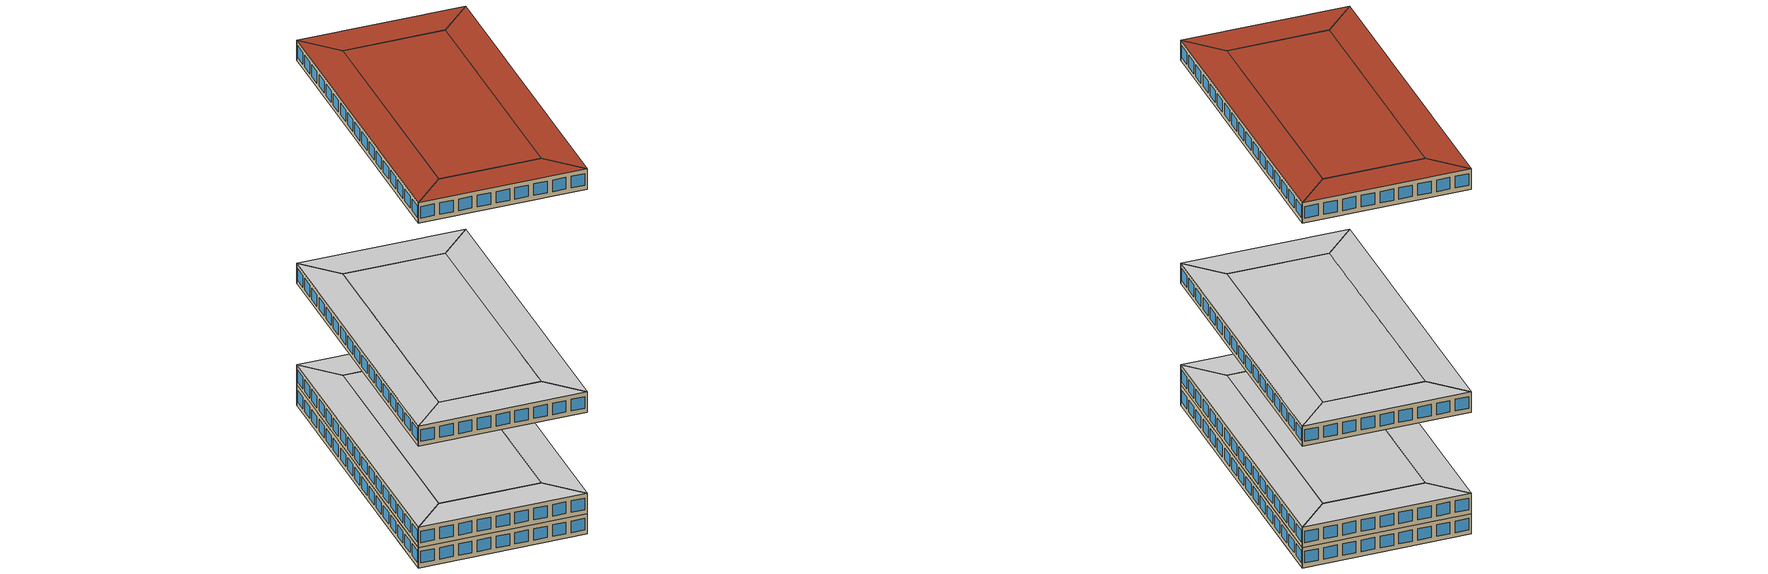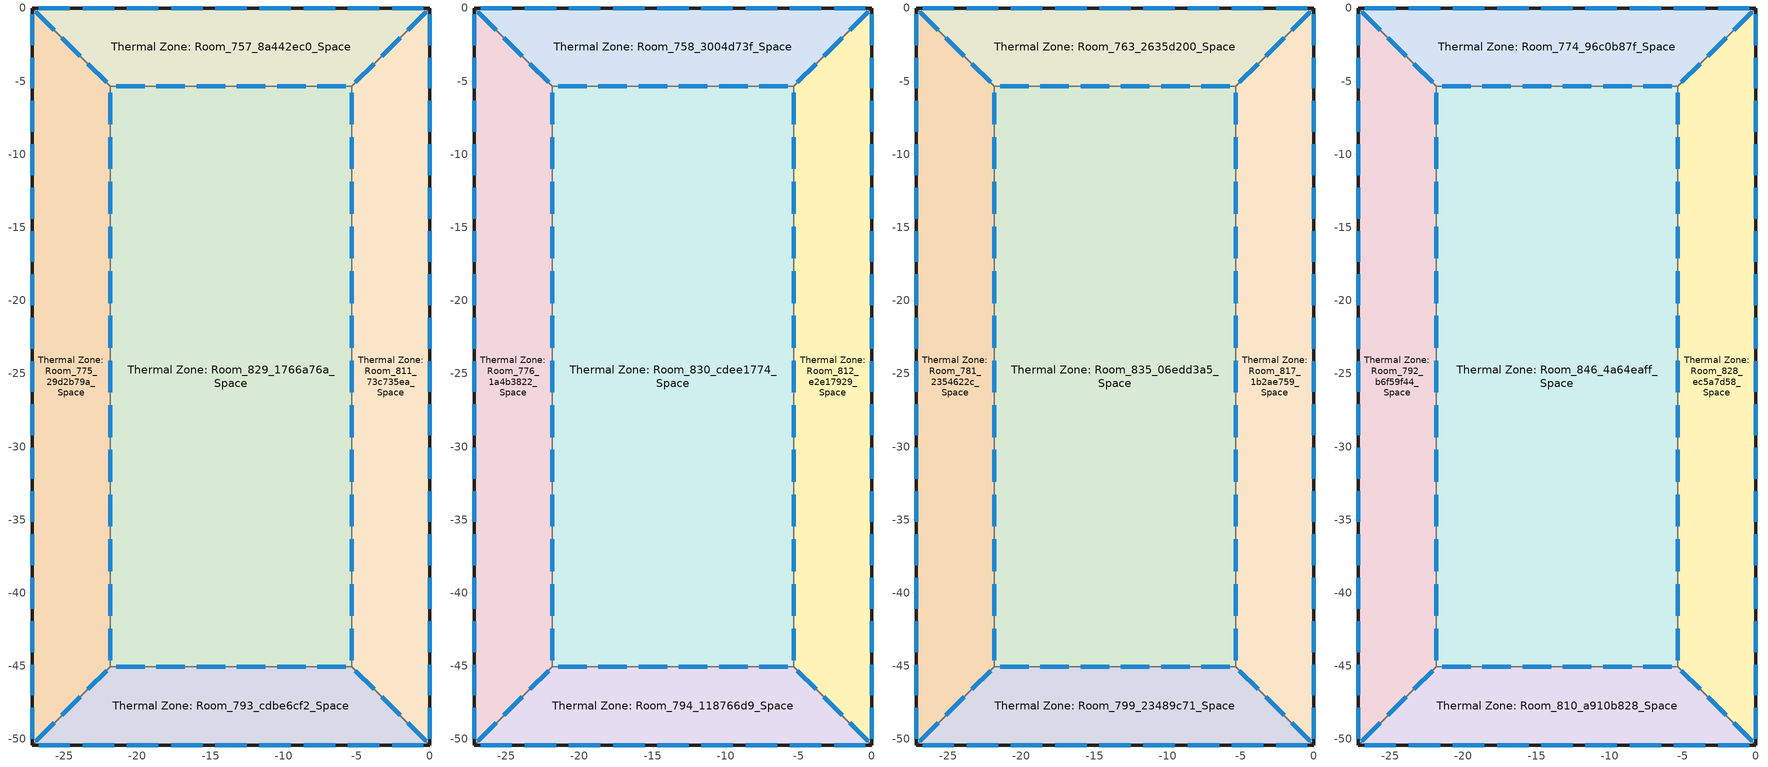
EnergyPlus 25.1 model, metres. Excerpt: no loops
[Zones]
Thermal Zone: Room_757_8a442ec0_Space
 floor ground (ExtSlabCarpet 4in ClimateZone 1-8): -27.2,0 0,0 -5.34,-5.34 -21.86,-5.34 z0
 wall outside (AQ_Office_2024_Office  Wall 1945 1980 6A): 0,0 -27.2,0 z0:3.56
 wall to Thermal Zone: Room_829_1766a76a_Space (Interior Wall): -21.86,-5.34 -5.34,-5.34 z0:3.56
 wall to Thermal Zone: Room_811_73c735ea_Space (Interior Wall): -5.34,-5.34 0,0 z0:3.56
 wall to Thermal Zone: Room_775_29d2b79a_Space (Interior Wall): -27.2,0 -21.86,-5.34 z0:3.56
 window inside (Interior Window): -21.46,-5.34 -19.5,-5.34 / -18.71,-5.34 -16.75,-5.34 / -15.95,-5.34 -14,-5.34 / -13.2,-5.34 -11.24,-5.34 / -10.45,-5.34 -8.49,-5.34 / -7.7,-5.34 -5.74,-5.34 / -5.08,-5.08 -3.82,-3.82 / -3.3,-3.3 -2.04,-2.04 / -1.52,-1.52 -0.26,-0.26 / -26.94,-0.26 -25.67,-1.52 / -25.16,-2.04 -23.89,-3.3 / -23.38,-3.82 -22.11,-5.08 z0.8:2.8
 window (New Glazing): -0.44,0 -2.59,0 / -3.46,0 -5.61,0 / -6.48,0 -8.63,0 / -9.5,0 -11.65,0 / -12.52,0 -14.67,0 / -15.55,0 -17.7,0 / -18.57,0 -20.72,0 / -21.59,0 -23.74,0 / -24.61,0 -26.76,0 z0.8:2.8
Thermal Zone: Room_775_29d2b79a_Space
 floor ground (ExtSlabCarpet 4in ClimateZone 1-8): -27.2,0 -21.86,-5.34 -21.86,-45.07 -27.2,-50.41 z0
 wall outside (AQ_Office_2024_Office  Wall 1945 1980 6A): -27.2,0 -27.2,-50.41 z0:3.56
 wall to Thermal Zone: Room_829_1766a76a_Space (Interior Wall): -21.86,-45.07 -21.86,-5.34 z0:3.56
 wall to Thermal Zone: Room_793_cdbe6cf2_Space (Interior Wall): -27.2,-50.41 -21.86,-45.07 z0:3.56
 window inside (Interior Window): -21.86,-44.62 -21.86,-42.45 / -21.86,-41.57 -21.86,-39.4 / -21.86,-14.07 -21.86,-11.89 / -21.86,-11.01 -21.86,-8.84 / -21.86,-7.96 -21.86,-5.78 / -21.86,-38.51 -21.86,-36.34 / -21.86,-35.46 -21.86,-33.28 / -21.86,-32.4 -21.86,-30.23 / -21.86,-29.35 -21.86,-27.17 / -21.86,-26.29 -21.86,-24.12 / -21.86,-23.23 -21.86,-21.06 / -21.86,-20.18 -21.86,-18.01 / -21.86,-17.12 -21.86,-14.95 / -26.94,-50.15 -25.67,-48.88 / -25.16,-48.37 -23.89,-47.1 / -23.38,-46.59 -22.11,-45.32 z0.8:2.8
 window (New Glazing): -27.2,-0.43 -27.2,-2.54 / -27.2,-3.39 -27.2,-5.5 / -27.2,-30.08 -27.2,-32.19 / -27.2,-33.04 -27.2,-35.15 / -27.2,-36.01 -27.2,-38.12 / -27.2,-38.97 -27.2,-41.08 / -27.2,-41.94 -27.2,-44.05 / -27.2,-44.91 -27.2,-47.01 / -27.2,-47.87 -27.2,-49.98 / -27.2,-6.36 -27.2,-8.47 / -27.2,-9.32 -27.2,-11.43 / -27.2,-12.29 -27.2,-14.4 / -27.2,-15.25 -27.2,-17.36 / -27.2,-18.22 -27.2,-20.33 / -27.2,-21.18 -27.2,-23.29 / -27.2,-24.15 -27.2,-26.26 / -27.2,-27.11 -27.2,-29.22 z0.8:2.8
Thermal Zone: Room_793_cdbe6cf2_Space
 floor ground (ExtSlabCarpet 4in ClimateZone 1-8): -5.34,-45.07 0,-50.41 -27.2,-50.41 -21.86,-45.07 z0
 wall outside (AQ_Office_2024_Office  Wall 1945 1980 6A): -27.2,-50.41 0,-50.41 z0:3.56
 wall to Thermal Zone: Room_829_1766a76a_Space (Interior Wall): -5.34,-45.07 -21.86,-45.07 z0:3.56
 wall to Thermal Zone: Room_811_73c735ea_Space (Interior Wall): 0,-50.41 -5.34,-45.07 z0:3.56
 window inside (Interior Window): -5.74,-45.07 -7.7,-45.07 / -8.49,-45.07 -10.45,-45.07 / -11.24,-45.07 -13.2,-45.07 / -14,-45.07 -15.95,-45.07 / -16.75,-45.07 -18.71,-45.07 / -19.5,-45.07 -21.46,-45.07 / -0.26,-50.15 -1.52,-48.88 / -2.04,-48.37 -3.3,-47.1 / -3.82,-46.59 -5.08,-45.32 z0.8:2.8
 window (New Glazing): -26.76,-50.41 -24.61,-50.41 / -23.74,-50.41 -21.59,-50.41 / -20.72,-50.41 -18.57,-50.41 / -17.7,-50.41 -15.55,-50.41 / -14.67,-50.41 -12.52,-50.41 / -11.65,-50.41 -9.5,-50.41 / -8.63,-50.41 -6.48,-50.41 / -5.61,-50.41 -3.46,-50.41 / -2.59,-50.41 -0.44,-50.41 z0.8:2.8
Thermal Zone: Room_811_73c735ea_Space
 floor ground (ExtSlabCarpet 4in ClimateZone 1-8): 0,0 0,-50.41 -5.34,-45.07 -5.34,-5.34 z0
 wall outside (AQ_Office_2024_Office  Wall 1945 1980 6A): 0,-50.41 0,0 z0:3.56
 wall to Thermal Zone: Room_829_1766a76a_Space (Interior Wall): -5.34,-5.34 -5.34,-45.07 z0:3.56
 window inside (Interior Window): -5.34,-5.78 -5.34,-7.96 / -5.34,-8.84 -5.34,-11.01 / -5.34,-36.34 -5.34,-38.51 / -5.34,-39.4 -5.34,-41.57 / -5.34,-42.45 -5.34,-44.62 / -5.34,-11.89 -5.34,-14.07 / -5.34,-14.95 -5.34,-17.12 / -5.34,-18.01 -5.34,-20.18 / -5.34,-21.06 -5.34,-23.23 / -5.34,-24.12 -5.34,-26.29 / -5.34,-27.17 -5.34,-29.35 / -5.34,-30.23 -5.34,-32.4 / -5.34,-33.28 -5.34,-35.46 z0.8:2.8
 window (New Glazing): 0,-49.98 0,-47.87 / 0,-47.01 0,-44.91 / 0,-20.33 0,-18.22 / 0,-17.36 0,-15.25 / 0,-14.4 0,-12.29 / 0,-11.43 0,-9.32 / 0,-8.47 0,-6.36 / 0,-5.5 0,-3.39 / 0,-2.54 0,-0.43 / 0,-44.05 0,-41.94 / 0,-41.08 0,-38.97 / 0,-38.12 0,-36.01 / 0,-35.15 0,-33.04 / 0,-32.19 0,-30.08 / 0,-29.22 0,-27.11 / 0,-26.26 0,-24.15 / 0,-23.29 0,-21.18 z0.8:2.8
Thermal Zone: Room_829_1766a76a_Space
 floor ground (ExtSlabCarpet 4in ClimateZone 1-8): -5.34,-5.34 -5.34,-45.07 -21.86,-45.07 -21.86,-5.34 z0
Thermal Zone: Room_758_3004d73f_Space
 floor to Thermal Zone: Room_757_8a442ec0_Space (Interior Floor): -27.2,0 0,0 -5.34,-5.34 -21.86,-5.34 z3.56
 wall outside (AQ_Office_2024_Office  Wall 1945 1980 6A): 0,0 -27.2,0 z3.56:7.11
 wall to Thermal Zone: Room_830_cdee1774_Space (Interior Wall): -21.86,-5.34 -5.34,-5.34 z3.56:7.11
 wall to Thermal Zone: Room_812_e2e17929_Space (Interior Wall): -5.34,-5.34 0,0 z3.56:7.11
 wall to Thermal Zone: Room_776_1a4b3822_Space (Interior Wall): -27.2,0 -21.86,-5.34 z3.56:7.11
 window inside (Interior Window): -21.46,-5.34 -19.5,-5.34 / -18.71,-5.34 -16.75,-5.34 / -15.95,-5.34 -14,-5.34 / -13.2,-5.34 -11.24,-5.34 / -10.45,-5.34 -8.49,-5.34 / -7.7,-5.34 -5.74,-5.34 / -5.08,-5.08 -3.82,-3.82 / -3.3,-3.3 -2.04,-2.04 / -1.52,-1.52 -0.26,-0.26 / -26.94,-0.26 -25.67,-1.52 / -25.16,-2.04 -23.89,-3.3 / -23.38,-3.82 -22.11,-5.08 z4.36:6.36
 window (New Glazing): -0.44,0 -2.59,0 / -3.46,0 -5.61,0 / -6.48,0 -8.63,0 / -9.5,0 -11.65,0 / -12.52,0 -14.67,0 / -15.55,0 -17.7,0 / -18.57,0 -20.72,0 / -21.59,0 -23.74,0 / -24.61,0 -26.76,0 z4.36:6.36
 ceiling adiabatic (Interior Partition 1): -5.34,-5.34 0,0 -27.2,0 -21.86,-5.34 z7.11
Thermal Zone: Room_776_1a4b3822_Space
 floor to Thermal Zone: Room_775_29d2b79a_Space (Interior Floor): -27.2,0 -21.86,-5.34 -21.86,-45.07 -27.2,-50.41 z3.56
 wall outside (AQ_Office_2024_Office  Wall 1945 1980 6A): -27.2,0 -27.2,-50.41 z3.56:7.11
 wall to Thermal Zone: Room_830_cdee1774_Space (Interior Wall): -21.86,-45.07 -21.86,-5.34 z3.56:7.11
 wall to Thermal Zone: Room_794_118766d9_Space (Interior Wall): -27.2,-50.41 -21.86,-45.07 z3.56:7.11
 window inside (Interior Window): -21.86,-44.62 -21.86,-42.45 / -21.86,-41.57 -21.86,-39.4 / -21.86,-14.07 -21.86,-11.89 / -21.86,-11.01 -21.86,-8.84 / -21.86,-7.96 -21.86,-5.78 / -21.86,-38.51 -21.86,-36.34 / -21.86,-35.46 -21.86,-33.28 / -21.86,-32.4 -21.86,-30.23 / -21.86,-29.35 -21.86,-27.17 / -21.86,-26.29 -21.86,-24.12 / -21.86,-23.23 -21.86,-21.06 / -21.86,-20.18 -21.86,-18.01 / -21.86,-17.12 -21.86,-14.95 / -26.94,-50.15 -25.67,-48.88 / -25.16,-48.37 -23.89,-47.1 / -23.38,-46.59 -22.11,-45.32 z4.36:6.36
 window (New Glazing): -27.2,-0.43 -27.2,-2.54 / -27.2,-3.39 -27.2,-5.5 / -27.2,-30.08 -27.2,-32.19 / -27.2,-33.04 -27.2,-35.15 / -27.2,-36.01 -27.2,-38.12 / -27.2,-38.97 -27.2,-41.08 / -27.2,-41.94 -27.2,-44.05 / -27.2,-44.91 -27.2,-47.01 / -27.2,-47.87 -27.2,-49.98 / -27.2,-6.36 -27.2,-8.47 / -27.2,-9.32 -27.2,-11.43 / -27.2,-12.29 -27.2,-14.4 / -27.2,-15.25 -27.2,-17.36 / -27.2,-18.22 -27.2,-20.33 / -27.2,-21.18 -27.2,-23.29 / -27.2,-24.15 -27.2,-26.26 / -27.2,-27.11 -27.2,-29.22 z4.36:6.36
 ceiling adiabatic (Interior Partition 1): -27.2,-50.41 -21.86,-45.07 -21.86,-5.34 -27.2,0 z7.11
Thermal Zone: Room_794_118766d9_Space
 floor to Thermal Zone: Room_793_cdbe6cf2_Space (Interior Floor): -5.34,-45.07 0,-50.41 -27.2,-50.41 -21.86,-45.07 z3.56
 wall outside (AQ_Office_2024_Office  Wall 1945 1980 6A): -27.2,-50.41 0,-50.41 z3.56:7.11
 wall to Thermal Zone: Room_830_cdee1774_Space (Interior Wall): -5.34,-45.07 -21.86,-45.07 z3.56:7.11
 wall to Thermal Zone: Room_812_e2e17929_Space (Interior Wall): 0,-50.41 -5.34,-45.07 z3.56:7.11
 window inside (Interior Window): -5.74,-45.07 -7.7,-45.07 / -8.49,-45.07 -10.45,-45.07 / -11.24,-45.07 -13.2,-45.07 / -14,-45.07 -15.95,-45.07 / -16.75,-45.07 -18.71,-45.07 / -19.5,-45.07 -21.46,-45.07 / -0.26,-50.15 -1.52,-48.88 / -2.04,-48.37 -3.3,-47.1 / -3.82,-46.59 -5.08,-45.32 z4.36:6.36
 window (New Glazing): -26.76,-50.41 -24.61,-50.41 / -23.74,-50.41 -21.59,-50.41 / -20.72,-50.41 -18.57,-50.41 / -17.7,-50.41 -15.55,-50.41 / -14.67,-50.41 -12.52,-50.41 / -11.65,-50.41 -9.5,-50.41 / -8.63,-50.41 -6.48,-50.41 / -5.61,-50.41 -3.46,-50.41 / -2.59,-50.41 -0.44,-50.41 z4.36:6.36
 ceiling adiabatic (Interior Partition 1): 0,-50.41 -5.34,-45.07 -21.86,-45.07 -27.2,-50.41 z7.11
Thermal Zone: Room_812_e2e17929_Space
 floor to Thermal Zone: Room_811_73c735ea_Space (Interior Floor): 0,0 0,-50.41 -5.34,-45.07 -5.34,-5.34 z3.56
 wall outside (AQ_Office_2024_Office  Wall 1945 1980 6A): 0,-50.41 0,0 z3.56:7.11
 wall to Thermal Zone: Room_830_cdee1774_Space (Interior Wall): -5.34,-5.34 -5.34,-45.07 z3.56:7.11
 window inside (Interior Window): -5.34,-5.78 -5.34,-7.96 / -5.34,-8.84 -5.34,-11.01 / -5.34,-36.34 -5.34,-38.51 / -5.34,-39.4 -5.34,-41.57 / -5.34,-42.45 -5.34,-44.62 / -5.34,-11.89 -5.34,-14.07 / -5.34,-14.95 -5.34,-17.12 / -5.34,-18.01 -5.34,-20.18 / -5.34,-21.06 -5.34,-23.23 / -5.34,-24.12 -5.34,-26.29 / -5.34,-27.17 -5.34,-29.35 / -5.34,-30.23 -5.34,-32.4 / -5.34,-33.28 -5.34,-35.46 z4.36:6.36
 window (New Glazing): 0,-49.98 0,-47.87 / 0,-47.01 0,-44.91 / 0,-20.33 0,-18.22 / 0,-17.36 0,-15.25 / 0,-14.4 0,-12.29 / 0,-11.43 0,-9.32 / 0,-8.47 0,-6.36 / 0,-5.5 0,-3.39 / 0,-2.54 0,-0.43 / 0,-44.05 0,-41.94 / 0,-41.08 0,-38.97 / 0,-38.12 0,-36.01 / 0,-35.15 0,-33.04 / 0,-32.19 0,-30.08 / 0,-29.22 0,-27.11 / 0,-26.26 0,-24.15 / 0,-23.29 0,-21.18 z4.36:6.36
 ceiling adiabatic (Interior Partition 1): 0,-50.41 0,0 -5.34,-5.34 -5.34,-45.07 z7.11
Thermal Zone: Room_830_cdee1774_Space
 floor to Thermal Zone: Room_829_1766a76a_Space (Interior Floor): -21.86,-5.34 -5.34,-5.34 -5.34,-45.07 -21.86,-45.07 z3.56
 ceiling adiabatic (Interior Partition 1): -5.34,-45.07 -5.34,-5.34 -21.86,-5.34 -21.86,-45.07 z7.11
Thermal Zone: Room_763_2635d200_Space
 floor adiabatic (Interior Partition 1): -27.2,0 0,0 -5.34,-5.34 -21.86,-5.34 z21.33
 wall outside (AQ_Office_2024_Office  Wall 1945 1980 6A): 0,0 -27.2,0 z21.33:24.89
 wall to Thermal Zone: Room_835_06edd3a5_Space (Interior Wall): -21.86,-5.34 -5.34,-5.34 z21.33:24.89
 wall to Thermal Zone: Room_817_1b2ae759_Space (Interior Wall): -5.34,-5.34 0,0 z21.33:24.89
 wall to Thermal Zone: Room_781_2354622c_Space (Interior Wall): -27.2,0 -21.86,-5.34 z21.33:24.89
 window inside (Interior Window): -21.46,-5.34 -19.5,-5.34 / -18.71,-5.34 -16.75,-5.34 / -15.95,-5.34 -14,-5.34 / -13.2,-5.34 -11.24,-5.34 / -10.45,-5.34 -8.49,-5.34 / -7.7,-5.34 -5.74,-5.34 / -5.08,-5.08 -3.82,-3.82 / -3.3,-3.3 -2.04,-2.04 / -1.52,-1.52 -0.26,-0.26 / -26.94,-0.26 -25.67,-1.52 / -25.16,-2.04 -23.89,-3.3 / -23.38,-3.82 -22.11,-5.08 z22.13:24.13
 window (New Glazing): -0.44,0 -2.59,0 / -3.46,0 -5.61,0 / -6.48,0 -8.63,0 / -9.5,0 -11.65,0 / -12.52,0 -14.67,0 / -15.55,0 -17.7,0 / -18.57,0 -20.72,0 / -21.59,0 -23.74,0 / -24.61,0 -26.76,0 z22.13:24.13
 ceiling adiabatic (Interior Partition 1): -5.34,-5.34 0,0 -27.2,0 -21.86,-5.34 z24.89
Thermal Zone: Room_781_2354622c_Space
 floor adiabatic (Interior Partition 1): -27.2,0 -21.86,-5.34 -21.86,-45.07 -27.2,-50.41 z21.33
 wall outside (AQ_Office_2024_Office  Wall 1945 1980 6A): -27.2,0 -27.2,-50.41 z21.33:24.89
 wall to Thermal Zone: Room_835_06edd3a5_Space (Interior Wall): -21.86,-45.07 -21.86,-5.34 z21.33:24.89
 wall to Thermal Zone: Room_799_23489c71_Space (Interior Wall): -27.2,-50.41 -21.86,-45.07 z21.33:24.89
 window inside (Interior Window): -21.86,-44.62 -21.86,-42.45 / -21.86,-41.57 -21.86,-39.4 / -21.86,-14.07 -21.86,-11.89 / -21.86,-11.01 -21.86,-8.84 / -21.86,-7.96 -21.86,-5.78 / -21.86,-38.51 -21.86,-36.34 / -21.86,-35.46 -21.86,-33.28 / -21.86,-32.4 -21.86,-30.23 / -21.86,-29.35 -21.86,-27.17 / -21.86,-26.29 -21.86,-24.12 / -21.86,-23.23 -21.86,-21.06 / -21.86,-20.18 -21.86,-18.01 / -21.86,-17.12 -21.86,-14.95 / -26.94,-50.15 -25.67,-48.88 / -25.16,-48.37 -23.89,-47.1 / -23.38,-46.59 -22.11,-45.32 z22.13:24.13
 window (New Glazing): -27.2,-0.43 -27.2,-2.54 / -27.2,-3.39 -27.2,-5.5 / -27.2,-30.08 -27.2,-32.19 / -27.2,-33.04 -27.2,-35.15 / -27.2,-36.01 -27.2,-38.12 / -27.2,-38.97 -27.2,-41.08 / -27.2,-41.94 -27.2,-44.05 / -27.2,-44.91 -27.2,-47.01 / -27.2,-47.87 -27.2,-49.98 / -27.2,-6.36 -27.2,-8.47 / -27.2,-9.32 -27.2,-11.43 / -27.2,-12.29 -27.2,-14.4 / -27.2,-15.25 -27.2,-17.36 / -27.2,-18.22 -27.2,-20.33 / -27.2,-21.18 -27.2,-23.29 / -27.2,-24.15 -27.2,-26.26 / -27.2,-27.11 -27.2,-29.22 z22.13:24.13
 ceiling adiabatic (Interior Partition 1): -27.2,-50.41 -21.86,-45.07 -21.86,-5.34 -27.2,0 z24.89
Thermal Zone: Room_799_23489c71_Space
 floor adiabatic (Interior Partition 1): -5.34,-45.07 0,-50.41 -27.2,-50.41 -21.86,-45.07 z21.33
 wall outside (AQ_Office_2024_Office  Wall 1945 1980 6A): -27.2,-50.41 0,-50.41 z21.33:24.89
 wall to Thermal Zone: Room_835_06edd3a5_Space (Interior Wall): -5.34,-45.07 -21.86,-45.07 z21.33:24.89
 wall to Thermal Zone: Room_817_1b2ae759_Space (Interior Wall): 0,-50.41 -5.34,-45.07 z21.33:24.89
 window inside (Interior Window): -5.74,-45.07 -7.7,-45.07 / -8.49,-45.07 -10.45,-45.07 / -11.24,-45.07 -13.2,-45.07 / -14,-45.07 -15.95,-45.07 / -16.75,-45.07 -18.71,-45.07 / -19.5,-45.07 -21.46,-45.07 / -0.26,-50.15 -1.52,-48.88 / -2.04,-48.37 -3.3,-47.1 / -3.82,-46.59 -5.08,-45.32 z22.13:24.13
 window (New Glazing): -26.76,-50.41 -24.61,-50.41 / -23.74,-50.41 -21.59,-50.41 / -20.72,-50.41 -18.57,-50.41 / -17.7,-50.41 -15.55,-50.41 / -14.67,-50.41 -12.52,-50.41 / -11.65,-50.41 -9.5,-50.41 / -8.63,-50.41 -6.48,-50.41 / -5.61,-50.41 -3.46,-50.41 / -2.59,-50.41 -0.44,-50.41 z22.13:24.13
 ceiling adiabatic (Interior Partition 1): 0,-50.41 -5.34,-45.07 -21.86,-45.07 -27.2,-50.41 z24.89
Thermal Zone: Room_817_1b2ae759_Space
 floor adiabatic (Interior Partition 1): 0,0 0,-50.41 -5.34,-45.07 -5.34,-5.34 z21.33
 wall outside (AQ_Office_2024_Office  Wall 1945 1980 6A): 0,-50.41 0,0 z21.33:24.89
 wall to Thermal Zone: Room_835_06edd3a5_Space (Interior Wall): -5.34,-5.34 -5.34,-45.07 z21.33:24.89
 window inside (Interior Window): -5.34,-5.78 -5.34,-7.96 / -5.34,-8.84 -5.34,-11.01 / -5.34,-36.34 -5.34,-38.51 / -5.34,-39.4 -5.34,-41.57 / -5.34,-42.45 -5.34,-44.62 / -5.34,-11.89 -5.34,-14.07 / -5.34,-14.95 -5.34,-17.12 / -5.34,-18.01 -5.34,-20.18 / -5.34,-21.06 -5.34,-23.23 / -5.34,-24.12 -5.34,-26.29 / -5.34,-27.17 -5.34,-29.35 / -5.34,-30.23 -5.34,-32.4 / -5.34,-33.28 -5.34,-35.46 z22.13:24.13
 window (New Glazing): 0,-49.98 0,-47.87 / 0,-47.01 0,-44.91 / 0,-20.33 0,-18.22 / 0,-17.36 0,-15.25 / 0,-14.4 0,-12.29 / 0,-11.43 0,-9.32 / 0,-8.47 0,-6.36 / 0,-5.5 0,-3.39 / 0,-2.54 0,-0.43 / 0,-44.05 0,-41.94 / 0,-41.08 0,-38.97 / 0,-38.12 0,-36.01 / 0,-35.15 0,-33.04 / 0,-32.19 0,-30.08 / 0,-29.22 0,-27.11 / 0,-26.26 0,-24.15 / 0,-23.29 0,-21.18 z22.13:24.13
 ceiling adiabatic (Interior Partition 1): 0,-50.41 0,0 -5.34,-5.34 -5.34,-45.07 z24.89
Thermal Zone: Room_835_06edd3a5_Space
 floor adiabatic (Interior Partition 1): -5.34,-5.34 -5.34,-45.07 -21.86,-45.07 -21.86,-5.34 z21.33
 ceiling adiabatic (Interior Partition 1): -5.34,-45.07 -5.34,-5.34 -21.86,-5.34 -21.86,-45.07 z24.89
Thermal Zone: Room_774_96c0b87f_Space
 floor adiabatic (Interior Partition 1): -27.2,0 0,0 -5.34,-5.34 -21.86,-5.34 z60.44
 wall outside (AQ_Office_2024_Office  Wall 1945 1980 6A): 0,0 -27.2,0 z60.44:64
 wall to Thermal Zone: Room_846_4a64eaff_Space (Interior Wall): -21.86,-5.34 -5.34,-5.34 z60.44:64
 wall to Thermal Zone: Room_828_ec5a7d58_Space (Interior Wall): -5.34,-5.34 0,0 z60.44:64
 wall to Thermal Zone: Room_792_b6f59f44_Space (Interior Wall): -27.2,0 -21.86,-5.34 z60.44:64
 window inside (Interior Window): -21.46,-5.34 -19.5,-5.34 / -18.71,-5.34 -16.75,-5.34 / -15.95,-5.34 -14,-5.34 / -13.2,-5.34 -11.24,-5.34 / -10.45,-5.34 -8.49,-5.34 / -7.7,-5.34 -5.74,-5.34 / -5.08,-5.08 -3.82,-3.82 / -3.3,-3.3 -2.04,-2.04 / -1.52,-1.52 -0.26,-0.26 / -26.94,-0.26 -25.67,-1.52 / -25.16,-2.04 -23.89,-3.3 / -23.38,-3.82 -22.11,-5.08 z61.24:63.24
 window (New Glazing): -0.44,0 -2.59,0 / -3.46,0 -5.61,0 / -6.48,0 -8.63,0 / -9.5,0 -11.65,0 / -12.52,0 -14.67,0 / -15.55,0 -17.7,0 / -18.57,0 -20.72,0 / -21.59,0 -23.74,0 / -24.61,0 -26.76,0 z61.24:63.24
 roof outside (AQ_Office_2024_Office  roof 1945 1980 6A): -5.34,-5.34 0,0 -27.2,0 -21.86,-5.34 z64
Thermal Zone: Room_792_b6f59f44_Space
 floor adiabatic (Interior Partition 1): -27.2,0 -21.86,-5.34 -21.86,-45.07 -27.2,-50.41 z60.44
 wall outside (AQ_Office_2024_Office  Wall 1945 1980 6A): -27.2,0 -27.2,-50.41 z60.44:64
 wall to Thermal Zone: Room_846_4a64eaff_Space (Interior Wall): -21.86,-45.07 -21.86,-5.34 z60.44:64
 wall to Thermal Zone: Room_810_a910b828_Space (Interior Wall): -27.2,-50.41 -21.86,-45.07 z60.44:64
 window inside (Interior Window): -21.86,-44.62 -21.86,-42.45 / -21.86,-41.57 -21.86,-39.4 / -21.86,-14.07 -21.86,-11.89 / -21.86,-11.01 -21.86,-8.84 / -21.86,-7.96 -21.86,-5.78 / -21.86,-38.51 -21.86,-36.34 / -21.86,-35.46 -21.86,-33.28 / -21.86,-32.4 -21.86,-30.23 / -21.86,-29.35 -21.86,-27.17 / -21.86,-26.29 -21.86,-24.12 / -21.86,-23.23 -21.86,-21.06 / -21.86,-20.18 -21.86,-18.01 / -21.86,-17.12 -21.86,-14.95 / -26.94,-50.15 -25.67,-48.88 / -25.16,-48.37 -23.89,-47.1 / -23.38,-46.59 -22.11,-45.32 z61.24:63.24
 window (New Glazing): -27.2,-0.43 -27.2,-2.54 / -27.2,-3.39 -27.2,-5.5 / -27.2,-30.08 -27.2,-32.19 / -27.2,-33.04 -27.2,-35.15 / -27.2,-36.01 -27.2,-38.12 / -27.2,-38.97 -27.2,-41.08 / -27.2,-41.94 -27.2,-44.05 / -27.2,-44.91 -27.2,-47.01 / -27.2,-47.87 -27.2,-49.98 / -27.2,-6.36 -27.2,-8.47 / -27.2,-9.32 -27.2,-11.43 / -27.2,-12.29 -27.2,-14.4 / -27.2,-15.25 -27.2,-17.36 / -27.2,-18.22 -27.2,-20.33 / -27.2,-21.18 -27.2,-23.29 / -27.2,-24.15 -27.2,-26.26 / -27.2,-27.11 -27.2,-29.22 z61.24:63.24
 roof outside (AQ_Office_2024_Office  roof 1945 1980 6A): -27.2,-50.41 -21.86,-45.07 -21.86,-5.34 -27.2,0 z64
Thermal Zone: Room_810_a910b828_Space
 floor adiabatic (Interior Partition 1): -5.34,-45.07 0,-50.41 -27.2,-50.41 -21.86,-45.07 z60.44
 wall outside (AQ_Office_2024_Office  Wall 1945 1980 6A): -27.2,-50.41 0,-50.41 z60.44:64
 wall to Thermal Zone: Room_846_4a64eaff_Space (Interior Wall): -5.34,-45.07 -21.86,-45.07 z60.44:64
 wall to Thermal Zone: Room_828_ec5a7d58_Space (Interior Wall): 0,-50.41 -5.34,-45.07 z60.44:64
 window inside (Interior Window): -5.74,-45.07 -7.7,-45.07 / -8.49,-45.07 -10.45,-45.07 / -11.24,-45.07 -13.2,-45.07 / -14,-45.07 -15.95,-45.07 / -16.75,-45.07 -18.71,-45.07 / -19.5,-45.07 -21.46,-45.07 / -0.26,-50.15 -1.52,-48.88 / -2.04,-48.37 -3.3,-47.1 / -3.82,-46.59 -5.08,-45.32 z61.24:63.24
 window (New Glazing): -26.76,-50.41 -24.61,-50.41 / -23.74,-50.41 -21.59,-50.41 / -20.72,-50.41 -18.57,-50.41 / -17.7,-50.41 -15.55,-50.41 / -14.67,-50.41 -12.52,-50.41 / -11.65,-50.41 -9.5,-50.41 / -8.63,-50.41 -6.48,-50.41 / -5.61,-50.41 -3.46,-50.41 / -2.59,-50.41 -0.44,-50.41 z61.24:63.24
 roof outside (AQ_Office_2024_Office  roof 1945 1980 6A): 0,-50.41 -5.34,-45.07 -21.86,-45.07 -27.2,-50.41 z64
Thermal Zone: Room_828_ec5a7d58_Space
 floor adiabatic (Interior Partition 1): 0,0 0,-50.41 -5.34,-45.07 -5.34,-5.34 z60.44
 wall outside (AQ_Office_2024_Office  Wall 1945 1980 6A): 0,-50.41 0,0 z60.44:64
 wall to Thermal Zone: Room_846_4a64eaff_Space (Interior Wall): -5.34,-5.34 -5.34,-45.07 z60.44:64
 window inside (Interior Window): -5.34,-5.78 -5.34,-7.96 / -5.34,-8.84 -5.34,-11.01 / -5.34,-36.34 -5.34,-38.51 / -5.34,-39.4 -5.34,-41.57 / -5.34,-42.45 -5.34,-44.62 / -5.34,-11.89 -5.34,-14.07 / -5.34,-14.95 -5.34,-17.12 / -5.34,-18.01 -5.34,-20.18 / -5.34,-21.06 -5.34,-23.23 / -5.34,-24.12 -5.34,-26.29 / -5.34,-27.17 -5.34,-29.35 / -5.34,-30.23 -5.34,-32.4 / -5.34,-33.28 -5.34,-35.46 z61.24:63.24
 window (New Glazing): 0,-49.98 0,-47.87 / 0,-47.01 0,-44.91 / 0,-20.33 0,-18.22 / 0,-17.36 0,-15.25 / 0,-14.4 0,-12.29 / 0,-11.43 0,-9.32 / 0,-8.47 0,-6.36 / 0,-5.5 0,-3.39 / 0,-2.54 0,-0.43 / 0,-44.05 0,-41.94 / 0,-41.08 0,-38.97 / 0,-38.12 0,-36.01 / 0,-35.15 0,-33.04 / 0,-32.19 0,-30.08 / 0,-29.22 0,-27.11 / 0,-26.26 0,-24.15 / 0,-23.29 0,-21.18 z61.24:63.24
 roof outside (AQ_Office_2024_Office  roof 1945 1980 6A): 0,-50.41 0,0 -5.34,-5.34 -5.34,-45.07 z64
Thermal Zone: Room_846_4a64eaff_Space
 floor adiabatic (Interior Partition 1): -5.34,-5.34 -5.34,-45.07 -21.86,-45.07 -21.86,-5.34 z60.44
 roof outside (AQ_Office_2024_Office  roof 1945 1980 6A): -5.34,-45.07 -5.34,-5.34 -21.86,-5.34 -21.86,-45.07 z64
[Building]
1055_boulevard RenÃ©-LÃ©vesque Est (MTL)_172529_Y_1979_high: North Axis {deg}=0; Solar Distribution=FullExteriorWithReflections
[Site:Location]
Montreal-Trudeau Intl AP: Latitude {deg}=45.4706; Longitude {deg}=-73.7408; Time Zone {hr}=-5; Elevation {m}=36; Keep Site Location Information=No
[Site:WaterMainsTemperature]
Calculation Method=CorrelationFromWeatherFile
[SizingPeriod:DesignDay] Day of Month=21; Dry-Bulb Temperature Range Modifier Type=DefaultMultipliers; Rain Indicator=No; Snow Indicator=No; Daylight Saving Time Indicator=No; Begin Environment Reset Mode=FullResetAtBeginEnvironment
Name | Month | Day Type | Maximum Dry-Bulb Temperature {C} | Daily Dry-Bulb Temperature Range {deltaC} | Humidity Condition Type | Wetbulb or DewPoint at Maximum Dry-Bulb {C} | Barometric Pressure {Pa} | Wind Speed {m/s} | Wind Direction {deg} | Solar Model Indicator | ASHRAE Clear Sky Optical Depth for Beam Irradiance (taub) | ASHRAE Clear Sky Optical Depth for Diffuse Irradiance (taud) | Enthalpy at Maximum Dry-Bulb {J/kg} | Sky Clearness
Montreal Int'l Ann Clg .4% Condns DB=>MWB | 7 | SummerDesignDay | 30 | 9.3 | Wetbulb | 22.1 | 100893 | 4.9 | 220 | ASHRAETau | 0.465 | 1.966
Montreal Int'l Ann Clg .4% Condns DP=>MDB | 7 | SummerDesignDay | 26 | 9.3 | Dewpoint | 21.6 | 100893 | 4.9 | 220 | ASHRAETau | 0.465 | 1.966
Montreal Int'l Ann Clg .4% Condns Enth=>MDB | 7 | SummerDesignDay | 28.1 | 9.3 | Enthalpy |  | 100893 | 4.9 | 220 | ASHRAETau | 0.465 | 1.966 | 69300
Montreal Int'l Ann Clg .4% Condns WB=>MDB | 7 | SummerDesignDay | 28.1 | 9.3 | Wetbulb | 23.2 | 100893 | 4.9 | 220 | ASHRAETau | 0.465 | 1.966
Montreal Int'l Ann Htg 99.6% Condns DB | 1 | WinterDesignDay | -23.7 | 0 | Wetbulb | -23.7 | 100893 | 3.9 | 260 | ASHRAEClearSky |  |  |  | 0
Montreal Int'l Ann Htg Wind 99.6% Condns WS=>MCDB | 1 | WinterDesignDay | -5.3 | 0 | Wetbulb | -5.3 | 100893 | 12.9 | 260 | ASHRAEClearSky |  |  |  | 0
Montreal Int'l Ann Hum_n 99.6% Condns DP=>MCDB | 1 | WinterDesignDay | -23 | 0 | Dewpoint | -30.5 | 100893 | 3.9 | 260 | ASHRAEClearSky |  |  |  | 0
Montreal Int'l Cooling Design Day 0.4% Condns DB=>MWB | 7 | SummerDesignDay | 29.4 | 9.7 | Wetbulb | 22.7 | 101099 | 4.8 | 228 | ASHRAEClearSky |  |  |  | 1
Montreal Int'l Heating Design Day 99.6% Condns DB | 1 | WinterDesignDay | -22.8 | 0 | Wetbulb | -22.8 | 101099 | 3.6 | 294 | ASHRAEClearSky |  |  |  | 0
[Material]
Name | Roughness | Thickness {m} | Conductivity {W/m-K} | Density {kg/m3} | Specific Heat {J/kg-K} | Thermal Absorptance | Solar Absorptance | Visible Absorptance
AQNC2024built-up roofing 1 | MediumRough | 0.1 | 0.162 | 1121 | 1470 | 0.7 | 0.7 | 0.7
AQNC2024concrete blocks | MediumRough | 0.2 | 1.1 | 800 | 920 | 0.7 | 0.7 | 0.7
AQNC2024expanded polystyrene type I 15 cm 1 | MediumRough | 0.15 | 0.0385 | 15 | 1500 | 0.7 | 0.7 | 0.7
AQNC2024gypsum board | MediumRough | 0.1 | 0.159 | 800 | 1090 | 0.7 | 0.7 | 0.7
AQNC2024low density mineral wool batt | MediumRough | 0.05 | 0.0362 | 15 | 800 | 0.7 | 0.7 | 0.7
F16 Acoustic tile | MediumSmooth | 0.0191 | 0.06 | 368 | 590 | 0.9 | 0.3 | 0.3
G01a 19mm gypsum board | MediumSmooth | 0.019 | 0.16 | 800 | 1090 | 0.9 | 0.4 | 0.4
G05 25mm wood | MediumSmooth | 0.0254 | 0.15 | 608 | 1630 | 0.9 | 0.5 | 0.5
M11 100mm lightweight concrete | MediumRough | 0.1016 | 0.53 | 1280 | 840 | 0.9 | 0.5 | 0.5
MAT-CC05 4 HW CONCRETE | Rough | 0.1016 | 1.311 | 2240 | 836.8 | 0.9 | 0.85 | 0.85
[Material:AirGap]
Name | Thermal Resistance {m2-K/W}
F04 Wall air space resistance | 0.15
F05 Ceiling air space resistance | 0.18
[Material:NoMass]
CP02 CARPET PAD: Roughness=Smooth; Thermal Resistance {m2-K/W}=0.1; Thermal Absorptance=0.9; Solar Absorptance=0.8; Visible Absorptance=0.8
[WindowMaterial:Glazing]
Clear 3mm: Optical Data Type=SpectralAverage; Thickness {m}=0.003; Solar Transmittance at Normal Incidence=0.837; Front Side Solar Reflectance at Normal Incidence=0.075; Back Side Solar Reflectance at Normal Incidence=0; Visible Transmittance at Normal Incidence=0.898; Front Side Visible Reflectance at Normal Incidence=0.081; Back Side Visible Reflectance at Normal Incidence=0; Infrared Transmittance at Normal Incidence=0; Front Side Infrared Hemispherical Emissivity=0.84; Back Side Infrared Hemispherical Emissivity=0.84; Conductivity {W/m-K}=0.9; Dirt Correction Factor for Solar and Visible Transmittance=1; Solar Diffusing=No
[WindowMaterial:SimpleGlazingSystem]
Double glazing: U-Factor {W/m2-K}=2.5; Solar Heat Gain Coefficient=0.45
[Construction]
AQ_Office_2024_Office  roof 1945 1980 6A: AQNC2024built-up roofing 1, AQNC2024expanded polystyrene type I 15 cm 1
AQ_Office_2024_Office  Wall 1945 1980 6A: AQNC2024concrete blocks, AQNC2024low density mineral wool batt, AQNC2024gypsum board
ExtSlabCarpet 4in ClimateZone 1-8: MAT-CC05 4 HW CONCRETE, CP02 CARPET PAD
Interior Floor; Interior Floor 2: F16 Acoustic tile, F05 Ceiling air space resistance, M11 100mm lightweight concrete
Interior Partition 1: G05 25mm wood
Interior Wall: G01a 19mm gypsum board, F04 Wall air space resistance, G01a 19mm gypsum board
Interior Window: Clear 3mm
New Glazing: Double glazing
[Zone] Part of Total Floor Area=Yes
Name | Multiplier
Thermal Zone: Room_757_8a442ec0_Space; Thermal Zone: Room_758_3004d73f_Space; Thermal Zone: Room_774_96c0b87f_Space; Thermal Zone: Room_775_29d2b79a_Space; Thermal Zone: Room_776_1a4b3822_Space; Thermal Zone: Room_792_b6f59f44_Space; Thermal Zone: Room_793_cdbe6cf2_Space; Thermal Zone: Room_794_118766d9_Space; Thermal Zone: Room_810_a910b828_Space; Thermal Zone: Room_811_73c735ea_Space; Thermal Zone: Room_812_e2e17929_Space; Thermal Zone: Room_828_ec5a7d58_Space; Thermal Zone: Room_829_1766a76a_Space; Thermal Zone: Room_830_cdee1774_Space; Thermal Zone: Room_846_4a64eaff_Space | 1
Thermal Zone: Room_763_2635d200_Space; Thermal Zone: Room_781_2354622c_Space; Thermal Zone: Room_799_23489c71_Space; Thermal Zone: Room_817_1b2ae759_Space; Thermal Zone: Room_835_06edd3a5_Space | 20
[Space] Space Type=MediumOffice Building
Name | Zone
Room_757_8a442ec0_Space | Thermal Zone: Room_757_8a442ec0_Space
Room_758_3004d73f_Space | Thermal Zone: Room_758_3004d73f_Space
Room_763_2635d200_Space | Thermal Zone: Room_763_2635d200_Space
Room_774_96c0b87f_Space | Thermal Zone: Room_774_96c0b87f_Space
Room_775_29d2b79a_Space | Thermal Zone: Room_775_29d2b79a_Space
Room_776_1a4b3822_Space | Thermal Zone: Room_776_1a4b3822_Space
Room_781_2354622c_Space | Thermal Zone: Room_781_2354622c_Space
Room_792_b6f59f44_Space | Thermal Zone: Room_792_b6f59f44_Space
Room_793_cdbe6cf2_Space | Thermal Zone: Room_793_cdbe6cf2_Space
Room_794_118766d9_Space | Thermal Zone: Room_794_118766d9_Space
Room_799_23489c71_Space | Thermal Zone: Room_799_23489c71_Space
Room_810_a910b828_Space | Thermal Zone: Room_810_a910b828_Space
Room_811_73c735ea_Space | Thermal Zone: Room_811_73c735ea_Space
Room_812_e2e17929_Space | Thermal Zone: Room_812_e2e17929_Space
Room_817_1b2ae759_Space | Thermal Zone: Room_817_1b2ae759_Space
Room_828_ec5a7d58_Space | Thermal Zone: Room_828_ec5a7d58_Space
Room_829_1766a76a_Space | Thermal Zone: Room_829_1766a76a_Space
Room_830_cdee1774_Space | Thermal Zone: Room_830_cdee1774_Space
Room_835_06edd3a5_Space | Thermal Zone: Room_835_06edd3a5_Space
Room_846_4a64eaff_Space | Thermal Zone: Room_846_4a64eaff_Space
[SpaceList]
MediumOffice Building: Room_757_8a442ec0_Space, Room_758_3004d73f_Space, Room_781_2354622c_Space, Room_828_ec5a7d58_Space, Room_812_e2e17929_Space, Room_763_2635d200_Space, Room_776_1a4b3822_Space, Room_774_96c0b87f_Space, Room_775_29d2b79a_Space, Room_792_b6f59f44_Space, Room_830_cdee1774_Space, Room_793_cdbe6cf2_Space, Room_794_118766d9_Space, Room_799_23489c71_Space, Room_810_a910b828_Space, Room_811_73c735ea_Space, Room_817_1b2ae759_Space, Room_829_1766a76a_Space, Room_835_06edd3a5_Space, Room_846_4a64eaff_Space
[InternalMass] Construction=Interior Floor 2
Name | Zone or ZoneList | Space or SpaceList | Surface Area {m2}
Room_757_8a442ec0_Space Internal Mass 1 | Thermal Zone: Room_757_8a442ec0_Space | Room_757_8a442ec0_Space | 583.717
Room_758_3004d73f_Space Internal Mass 1 | Thermal Zone: Room_758_3004d73f_Space | Room_758_3004d73f_Space | 583.717
Room_781_2354622c_Space Internal Mass 1 | Thermal Zone: Room_781_2354622c_Space | Room_781_2354622c_Space | 1203.57
Room_828_ec5a7d58_Space Internal Mass 1 | Thermal Zone: Room_828_ec5a7d58_Space | Room_828_ec5a7d58_Space | 1203.57
Room_812_e2e17929_Space Internal Mass 1 | Thermal Zone: Room_812_e2e17929_Space | Room_812_e2e17929_Space | 1203.57
Room_763_2635d200_Space Internal Mass 1 | Thermal Zone: Room_763_2635d200_Space | Room_763_2635d200_Space | 583.717
Room_776_1a4b3822_Space Internal Mass 1 | Thermal Zone: Room_776_1a4b3822_Space | Room_776_1a4b3822_Space | 1203.57
Room_774_96c0b87f_Space Internal Mass 1 | Thermal Zone: Room_774_96c0b87f_Space | Room_774_96c0b87f_Space | 583.717
Room_775_29d2b79a_Space Internal Mass 1 | Thermal Zone: Room_775_29d2b79a_Space | Room_775_29d2b79a_Space | 1203.57
Room_792_b6f59f44_Space Internal Mass 1 | Thermal Zone: Room_792_b6f59f44_Space | Room_792_b6f59f44_Space | 1203.57
Room_830_cdee1774_Space Internal Mass 1 | Thermal Zone: Room_830_cdee1774_Space | Room_830_cdee1774_Space | 3280.22
Room_793_cdbe6cf2_Space Internal Mass 1 | Thermal Zone: Room_793_cdbe6cf2_Space | Room_793_cdbe6cf2_Space | 583.717
Room_794_118766d9_Space Internal Mass 1 | Thermal Zone: Room_794_118766d9_Space | Room_794_118766d9_Space | 583.717
Room_799_23489c71_Space Internal Mass 1 | Thermal Zone: Room_799_23489c71_Space | Room_799_23489c71_Space | 583.717
Room_810_a910b828_Space Internal Mass 1 | Thermal Zone: Room_810_a910b828_Space | Room_810_a910b828_Space | 583.717
Room_811_73c735ea_Space Internal Mass 1 | Thermal Zone: Room_811_73c735ea_Space | Room_811_73c735ea_Space | 1203.57
Room_817_1b2ae759_Space Internal Mass 1 | Thermal Zone: Room_817_1b2ae759_Space | Room_817_1b2ae759_Space | 1203.57
Room_829_1766a76a_Space Internal Mass 1 | Thermal Zone: Room_829_1766a76a_Space | Room_829_1766a76a_Space | 3280.22
Room_835_06edd3a5_Space Internal Mass 1 | Thermal Zone: Room_835_06edd3a5_Space | Room_835_06edd3a5_Space | 3280.22
Room_846_4a64eaff_Space Internal Mass 1 | Thermal Zone: Room_846_4a64eaff_Space | Room_846_4a64eaff_Space | 3280.22
[Lights]
MediumOffice Building_Lighting: Zone or ZoneList or Space or SpaceList=MediumOffice Building; Schedule=NECB-A-Lighting; Design Level Calculation Method=Watts/Area; Watts per Floor Area {W/m2}=8.8; Return Air Fraction=0; Fraction Radiant=0.7; Fraction Visible=0.2; Fraction Replaceable=1
[People]
MediumOffice Building_People: Zone or ZoneList or Space or SpaceList=MediumOffice Building; Number of People Schedule=NECB-A-Occupancy; Number of People Calculation Method=People/Area; People per Floor Area {person/m2}=0.04; Fraction Radiant=0.3; Activity Level Schedule=MediumOffice Building_People_Act Schedule
[ElectricEquipment]
MediumOffice Building_Electric Equipment: Zone or ZoneList or Space or SpaceList=MediumOffice Building; Schedule=NECB-A-Electric-Equipment; Design Level Calculation Method=Watts/Area; Watts per Floor Area {W/m2}=6.7; Fraction Latent=0; Fraction Radiant=0.5; Fraction Lost=0
[ZoneInfiltration:DesignFlowRate] Design Flow Rate Calculation Method=Flow/ExteriorArea; Flow Rate per Exterior Surface Area {m3/s-m2}=0.000495939; Velocity Term Coefficient=0; Density Basis=Outdoor
Name | Zone or ZoneList or Space or SpaceList | Schedule | Constant Term Coefficient | Temperature Term Coefficient | Velocity Squared Term Coefficient
Room_757_8a442ec0_Space HVAC Off Infiltration | Room_757_8a442ec0_Space | Infiltration HVAC Off Schedule | 0 | 0.0139 | 0.0264
Room_757_8a442ec0_Space HVAC On Infiltration | Room_757_8a442ec0_Space | Infiltration HVAC On Schedule | -0.0382 | 0.0042 | 0.0206
Room_758_3004d73f_Space HVAC Off Infiltration | Room_758_3004d73f_Space | Infiltration HVAC Off Schedule | 0 | 0.0139 | 0.0264
Room_758_3004d73f_Space HVAC On Infiltration | Room_758_3004d73f_Space | Infiltration HVAC On Schedule | -0.0382 | 0.0042 | 0.0206
Room_763_2635d200_Space HVAC Off Infiltration | Room_763_2635d200_Space | Infiltration HVAC Off Schedule | 0 | 0.0139 | 0.0264
Room_763_2635d200_Space HVAC On Infiltration | Room_763_2635d200_Space | Infiltration HVAC On Schedule | -0.0382 | 0.0042 | 0.0206
Room_774_96c0b87f_Space HVAC Off Infiltration | Room_774_96c0b87f_Space | Infiltration HVAC Off Schedule | 0 | 0.0139 | 0.0264
Room_774_96c0b87f_Space HVAC On Infiltration | Room_774_96c0b87f_Space | Infiltration HVAC On Schedule | -0.0382 | 0.0042 | 0.0206
Room_775_29d2b79a_Space HVAC Off Infiltration | Room_775_29d2b79a_Space | Infiltration HVAC Off Schedule | 0 | 0.0139 | 0.0264
Room_775_29d2b79a_Space HVAC On Infiltration | Room_775_29d2b79a_Space | Infiltration HVAC On Schedule | -0.0382 | 0.0042 | 0.0206
Room_776_1a4b3822_Space HVAC Off Infiltration | Room_776_1a4b3822_Space | Infiltration HVAC Off Schedule | 0 | 0.0139 | 0.0264
Room_776_1a4b3822_Space HVAC On Infiltration | Room_776_1a4b3822_Space | Infiltration HVAC On Schedule | -0.0382 | 0.0042 | 0.0206
Room_781_2354622c_Space HVAC Off Infiltration | Room_781_2354622c_Space | Infiltration HVAC Off Schedule | 0 | 0.0139 | 0.0264
Room_781_2354622c_Space HVAC On Infiltration | Room_781_2354622c_Space | Infiltration HVAC On Schedule | -0.0382 | 0.0042 | 0.0206
Room_792_b6f59f44_Space HVAC Off Infiltration | Room_792_b6f59f44_Space | Infiltration HVAC Off Schedule | 0 | 0.0139 | 0.0264
Room_792_b6f59f44_Space HVAC On Infiltration | Room_792_b6f59f44_Space | Infiltration HVAC On Schedule | -0.0382 | 0.0042 | 0.0206
Room_793_cdbe6cf2_Space HVAC Off Infiltration | Room_793_cdbe6cf2_Space | Infiltration HVAC Off Schedule | 0 | 0.0139 | 0.0264
Room_793_cdbe6cf2_Space HVAC On Infiltration | Room_793_cdbe6cf2_Space | Infiltration HVAC On Schedule | -0.0382 | 0.0042 | 0.0206
Room_794_118766d9_Space HVAC Off Infiltration | Room_794_118766d9_Space | Infiltration HVAC Off Schedule | 0 | 0.0139 | 0.0264
Room_794_118766d9_Space HVAC On Infiltration | Room_794_118766d9_Space | Infiltration HVAC On Schedule | -0.0382 | 0.0042 | 0.0206
Room_799_23489c71_Space HVAC Off Infiltration | Room_799_23489c71_Space | Infiltration HVAC Off Schedule | 0 | 0.0139 | 0.0264
Room_799_23489c71_Space HVAC On Infiltration | Room_799_23489c71_Space | Infiltration HVAC On Schedule | -0.0382 | 0.0042 | 0.0206
Room_810_a910b828_Space HVAC Off Infiltration | Room_810_a910b828_Space | Infiltration HVAC Off Schedule | 0 | 0.0139 | 0.0264
Room_810_a910b828_Space HVAC On Infiltration | Room_810_a910b828_Space | Infiltration HVAC On Schedule | -0.0382 | 0.0042 | 0.0206
Room_811_73c735ea_Space HVAC Off Infiltration | Room_811_73c735ea_Space | Infiltration HVAC Off Schedule | 0 | 0.0139 | 0.0264
Room_811_73c735ea_Space HVAC On Infiltration | Room_811_73c735ea_Space | Infiltration HVAC On Schedule | -0.0382 | 0.0042 | 0.0206
Room_812_e2e17929_Space HVAC Off Infiltration | Room_812_e2e17929_Space | Infiltration HVAC Off Schedule | 0 | 0.0139 | 0.0264
Room_812_e2e17929_Space HVAC On Infiltration | Room_812_e2e17929_Space | Infiltration HVAC On Schedule | -0.0382 | 0.0042 | 0.0206
Room_817_1b2ae759_Space HVAC Off Infiltration | Room_817_1b2ae759_Space | Infiltration HVAC Off Schedule | 0 | 0.0139 | 0.0264
Room_817_1b2ae759_Space HVAC On Infiltration | Room_817_1b2ae759_Space | Infiltration HVAC On Schedule | -0.0382 | 0.0042 | 0.0206
Room_828_ec5a7d58_Space HVAC Off Infiltration | Room_828_ec5a7d58_Space | Infiltration HVAC Off Schedule | 0 | 0.0139 | 0.0264
Room_828_ec5a7d58_Space HVAC On Infiltration | Room_828_ec5a7d58_Space | Infiltration HVAC On Schedule | -0.0382 | 0.0042 | 0.0206
Room_846_4a64eaff_Space HVAC Off Infiltration | Room_846_4a64eaff_Space | Infiltration HVAC Off Schedule | 0 | 0.0139 | 0.0264
Room_846_4a64eaff_Space HVAC On Infiltration | Room_846_4a64eaff_Space | Infiltration HVAC On Schedule | -0.0382 | 0.0042 | 0.0206
[AvailabilityManager:Scheduled]
VAV with Reheat Availability Manager: Schedule=Always On
[Schedule:Day:Interval]
Schedule Day 40: No, 24:00, 0.3
Schedule Day 38: No, 05:00, 0.1, 07:00, 0.478885, 08:00, 0.638506, 09:00, 0.8, 17:00, 0.9, 18:00, 0.8, 19:00, 0.5, 21:00, 0.3, 23:00, 0.1, 24:00, 0.1
Schedule Day 39: No, 04:00, 0.3, 07:00, 0.3, 17:00, 0.3, 24:00, 0.3
NECB-A-Lighting_Default: No, 04:00, 0.28673, 06:00, 0.300715, 07:00, 0.47204, 08:00, 0.657351, 09:00, 0.8, 17:00, 1, 18:00, 0.8, 19:00, 0.5, 21:00, 0.3, 23:00, 0.293723, 24:00, 0.293723
NECB-A-Lighting_Hol 1: No, 24:00, 0.05
Schedule Day 25: No, 08:00, 0, 17:00, 0.147341, 24:00, 0
Schedule Day 23: No, 06:00, 0, 07:00, 0.468762, 08:00, 0.638401, 09:00, 0.897324, 12:00, 0.924109, 14:00, 0.955358, 17:00, 0.906252, 18:00, 0.7, 19:00, 0.3, 23:00, 0.1, 24:00, 0
Schedule Day 24: No, 08:00, 0, 17:00, 0.218768, 24:00, 0
NECB-A-Occupancy_Default: No, 05:00, 0, 06:00, 0, 07:00, 0.196382, 09:00, 0.85315, 12:00, 0.856647, 14:00, 0.86364, 17:00, 0.856647, 18:00, 0.47204, 19:00, 0.3, 23:00, 0.1, 24:00, 0
NECB-A-Occupancy_Hol 1; Infiltration HVAC Off Schedule Default Day Schedule; Infiltration HVAC Off Schedule Summer Design Day Schedule 1; Infiltration HVAC Off Schedule Winter Design Day Schedule 1: No, 24:00, 0
MediumOffice Building_People_Act Schedule_Sunday; MediumOffice Building_People_Act Schedule_SmrDsn 1; MediumOffice Building_People_Act Schedule_WntrDsn 1; MediumOffice Building_People_Act Schedule_Hol 1: No, 24:00, 120
Schedule Day 31: No, 06:00, 0.3, 18:00, 0.399075, 24:00, 0.295791
Schedule Day 29: No, 04:00, 0.321444, 05:00, 0.638506, 06:00, 0.760569, 08:00, 0.868548, 09:00, 0.887327, 18:00, 0.9, 19:00, 0.790183, 21:00, 0.674115, 24:00, 0.361622
Schedule Day 30: No, 06:00, 0.3, 18:00, 0.422549, 24:00, 0.3
NECB-A-Electric-Equipment_Default: No, 04:00, 0.3, 07:00, 0.625463, 08:00, 0.74546, 09:00, 0.8, 18:00, 0.9, 19:00, 0.650358, 21:00, 0.513997, 24:00, 0.3
NECB-A-Electric-Equipment_Hol 1: No, 24:00, 0.2
Always On_Day Schedule; Always On_Day Schedule 1: No, 24:00, 1
[Schedule:Week:Daily]
NECB-A-Lighting Week Rule - Jan1-Dec31: Schedule Day 40, Schedule Day 38, Schedule Day 38, Schedule Day 38, Schedule Day 38, Schedule Day 38, Schedule Day 39, NECB-A-Lighting_Hol 1, NECB-A-Lighting_Default, NECB-A-Lighting_Default, NECB-A-Lighting_Default, NECB-A-Lighting_Default
NECB-A-Occupancy Week Rule - Jan1-Dec31: Schedule Day 25, Schedule Day 23, Schedule Day 23, Schedule Day 23, Schedule Day 23, Schedule Day 23, Schedule Day 24, NECB-A-Occupancy_Hol 1, NECB-A-Occupancy_Default, NECB-A-Occupancy_Default, NECB-A-Occupancy_Default, NECB-A-Occupancy_Default
MediumOffice Building_People_Act Schedule Week Rule - Jan1-Dec31: MediumOffice Building_People_Act Schedule_Sunday, MediumOffice Building_People_Act Schedule_Sunday, MediumOffice Building_People_Act Schedule_Sunday, MediumOffice Building_People_Act Schedule_Sunday, MediumOffice Building_People_Act Schedule_Sunday, MediumOffice Building_People_Act Schedule_Sunday, MediumOffice Building_People_Act Schedule_Sunday, MediumOffice Building_People_Act Schedule_Hol 1, MediumOffice Building_People_Act Schedule_SmrDsn 1, MediumOffice Building_People_Act Schedule_WntrDsn 1, MediumOffice Building_People_Act Schedule_Sunday, MediumOffice Building_People_Act Schedule_Sunday
NECB-A-Electric-Equipment Week Rule - Jan1-Dec31: Schedule Day 31, Schedule Day 29, Schedule Day 29, Schedule Day 29, Schedule Day 29, Schedule Day 29, Schedule Day 30, NECB-A-Electric-Equipment_Hol 1, NECB-A-Electric-Equipment_Default, NECB-A-Electric-Equipment_Default, NECB-A-Electric-Equipment_Default, NECB-A-Electric-Equipment_Default
Always On Week Rule - Jan1-Dec31: Always On_Day Schedule, Always On_Day Schedule, Always On_Day Schedule, Always On_Day Schedule, Always On_Day Schedule, Always On_Day Schedule, Always On_Day Schedule, Always On_Day Schedule, Always On_Day Schedule, Always On_Day Schedule, Always On_Day Schedule, Always On_Day Schedule
Infiltration HVAC Off Schedule Week Rule - Jan1-Dec31: Infiltration HVAC Off Schedule Default Day Schedule, Infiltration HVAC Off Schedule Default Day Schedule, Infiltration HVAC Off Schedule Default Day Schedule, Infiltration HVAC Off Schedule Default Day Schedule, Infiltration HVAC Off Schedule Default Day Schedule, Infiltration HVAC Off Schedule Default Day Schedule, Infiltration HVAC Off Schedule Default Day Schedule, Infiltration HVAC Off Schedule Default Day Schedule, Infiltration HVAC Off Schedule Summer Design Day Schedule 1, Infiltration HVAC Off Schedule Winter Design Day Schedule 1, Infiltration HVAC Off Schedule Default Day Schedule, Infiltration HVAC Off Schedule Default Day Schedule
Infiltration HVAC On Schedule Week Rule - Jan1-Dec31: Always On_Day Schedule 1, Always On_Day Schedule 1, Always On_Day Schedule 1, Always On_Day Schedule 1, Always On_Day Schedule 1, Always On_Day Schedule 1, Always On_Day Schedule 1, Always On_Day Schedule 1, Always On_Day Schedule 1, Always On_Day Schedule 1, Always On_Day Schedule 1, Always On_Day Schedule 1
[Schedule:Year]
NECB-A-Lighting: NECB-A-Lighting Week Rule - Jan1-Dec31, 1, 1, 12, 31
NECB-A-Occupancy: NECB-A-Occupancy Week Rule - Jan1-Dec31, 1, 1, 12, 31
MediumOffice Building_People_Act Schedule: MediumOffice Building_People_Act Schedule Week Rule - Jan1-Dec31, 1, 1, 12, 31
NECB-A-Electric-Equipment: NECB-A-Electric-Equipment Week Rule - Jan1-Dec31, 1, 1, 12, 31
Always On: Always On Week Rule - Jan1-Dec31, 1, 1, 12, 31
Infiltration HVAC Off Schedule: Infiltration HVAC Off Schedule Week Rule - Jan1-Dec31, 1, 1, 12, 31
Infiltration HVAC On Schedule: Infiltration HVAC On Schedule Week Rule - Jan1-Dec31, 1, 1, 12, 31
